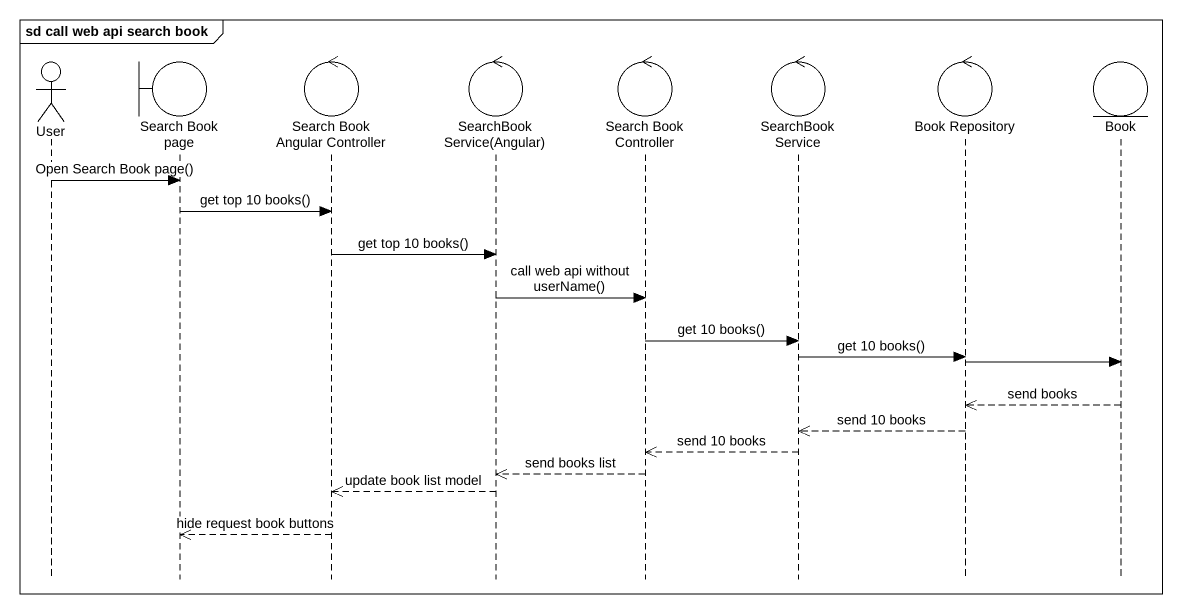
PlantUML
@startuml
mainframe sd call web api search book
hide footbox
actor User
boundary "Search Book page" as Search_Book_page
control "Search Book Angular Controller" as Search_Book_Angular
control "SearchBookService(Angular)" as SearchBookService_Angular
control "Search Book Controller" as Search_Book_Controller
control "SearchBook Service" as SearchBook_Service
control "Book Repository" as Book_Repository
entity Book

User -> Search_Book_page : Open Search Book page()
Search_Book_page -> Search_Book_Angular : get top 10 books()
Search_Book_Angular -> SearchBookService_Angular : get top 10 books()
SearchBookService_Angular -> Search_Book_Controller : call web api without userName()
Search_Book_Controller -> SearchBook_Service : get 10 books()
SearchBook_Service -> Book_Repository : get 10 books()
Book_Repository -> Book
Book -->> Book_Repository : send books
Book_Repository -->> SearchBook_Service : send 10 books
SearchBook_Service -->> Search_Book_Controller : send 10 books
Search_Book_Controller -->> SearchBookService_Angular : send books list
SearchBookService_Angular -->> Search_Book_Angular : update book list model
Search_Book_Angular -->> Search_Book_page : hide request book buttons
@enduml
